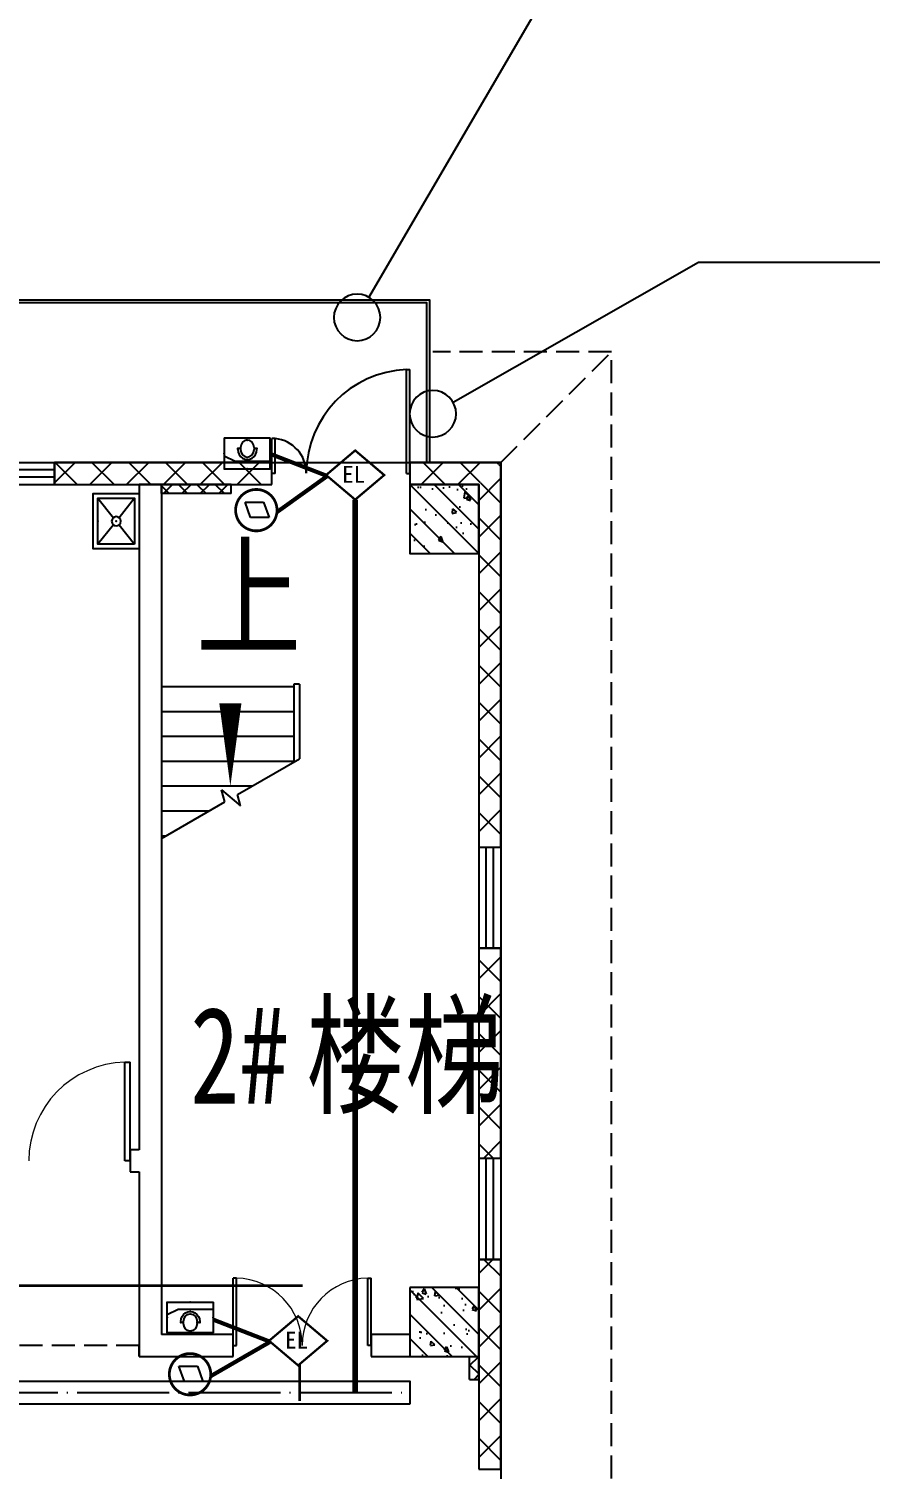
# Model space of a CAD drawing. Header units: millimetres. Extents: x -633009578 to 5705885, y -633235091 to 2571734.
# Drawn here: x 4168230 to 4177372, y 2185135 to 2200786 of the extents above; entities that cross this region are included whole.
import ezdxf
from ezdxf.enums import TextEntityAlignment as Align

# ---------------------------------------------------------------- set-up
doc = ezdxf.new("R2010")
doc.units = ezdxf.units.MM
doc.header["$LTSCALE"] = 1000
doc.header["$MEASUREMENT"] = 0
doc.linetypes.add('DASH', pattern=[0.35, 0.25, -0.1])
doc.linetypes.add('DOTE', pattern=[2.4200000000000004, 2, -0.2, 0.02, -0.2])
doc.layers.get('0').update_dxf_attribs({"color": 9})
for name, color, linetype in [('000000000000电气', 7, 'Continuous'), ('A-COLUM(柱)', 255, 'Continuous'), ('A-DI-I(索引)', 21, 'Continuous'), ('A-DOOR(门）', 4, 'Continuous'), ('A-F-AREA(计算)', 5, 'Continuous'), ('A-HATH(填充)', 8, 'Continuous'), ('A-LM-RAIL(栏杆)', 167, 'Continuous'), ('A-LVTY(厨卫)', 8, 'Continuous'), ('A-ST-O(室外)', 54, 'Continuous'), ('A-STAR(楼梯)', 51, 'Continuous'), ('A-TEXT(房间)', 243, 'Continuous'), ('A-WALL(墙)', 255, 'Continuous'), ('A-WINDOW（窗）', 4, 'Continuous'), ('DIM_SYMB', 3, 'Continuous'), ('PUB_TEXT', 7, 'Continuous'), ('WALL', 9, 'Continuous'), ('电-强电平面-线缆', 3, 'Continuous'), ('电-桥架', 4, 'Continuous'), ('设备-安防', 3, 'Continuous')]:
    doc.layers.add(name, color=color, linetype=linetype)
doc.styles.add('_TCH', font='simhei.ttf', dxfattribs={"width": 0.75, "bigfont": 'hztxt.shx'})
doc.styles.add('_TCH_DIM', font='simhei.ttf', dxfattribs={"width": 0.8, "bigfont": 'hztxt.shx'})
doc.styles.add('_TEL_DIM', font='simhei.ttf', dxfattribs={"height": 3.5, "bigfont": 'HZTXT'})
pattern_1 = [(45, (1606921.475196055, 677964.29318137), (-100.0001016555733, 100.0001016555733), []), (135, (1606921.475196055, 677964.29318137), (-100.0001016555733, -100.0001016555733), [])]
pattern_2 = [(45, (1607021.475196055, 677964.29318137), (-200.0002033111466, 200.0002033111467), []), (135, (1607021.475196055, 677964.29318137), (-200.0002033111467, -200.0002033111466), [])]

# ---------------------------------------------------------------- blocks, each defined once
blk = doc.blocks.new('$equip$00002496')
for p, q in [((-0.3257586027029902, -0.01245651182034635), (-0.3257586027029902, -0.04339440534022287)), ((-0.3257586027029902, -0.04339440534022287), (-0.2349881161644589, -0.04339440534022287)), ((-0.2349881161644589, -0.07433229886373738), (-0.2349881161644589, -0.01245651182034635)), ((0.2318991003703559, -0.04339041039929725), (0.3257586027029902, -0.04343435477494495)), ((0.2318995781242847, -0.07433229886373738), (0.2318995781242847, -0.01245651182034635)), ((0.3257586027029902, -0.01245651182034635), (0.3257586027029902, -0.04339440534022287))]:
    blk.add_line(p, q)
at = {"const_width": 0.04}
for points in [[(-0.3257569673587568, -0.01199135613933322), (-0.3257586027029902, -0.04339440534022287), (-0.2655665311758639, -0.04339440534022287)], [(-0.3257586027029902, -0.01209546335303457), (-0.3254450895765331, 0.007862924336222932), (-0.3246427298145136, 0.02099261244438821), (-0.3230396698054392, 0.03683146784896962), (-0.3200834360468434, 0.05640672732988605), (-0.3158846532169264, 0.07655434396292549), (-0.3114238906564424, 0.0934556857937423), (-0.3053167008911259, 0.1125148900100612), (-0.2961030303267762, 0.1360363546918961), (-0.2870512925146613, 0.1553192011742794), (-0.2776002755272202, 0.1727327617008996), (-0.2650090074748732, 0.1928330976625148), (-0.2480697203573072, 0.2158072831662139), (-0.2307201034273021, 0.2357486963155679), (-0.2183433735772269, 0.2482254943279258), (-0.2048552286432823, 0.2604362391903123), (-0.1911825684801443, 0.2715267914645665), (-0.1736025161517318, 0.2841171126310655), (-0.1547964517085347, 0.2957489191248897), (-0.1366549688245868, 0.3053642205159122), (-0.1125469685212011, 0.3159432491156622), (-0.09099250963481609, 0.3234552737812919), (-0.07185881528130267, 0.3286887830108753), (-0.0476470465073362, 0.3334767393171205), (-0.03344249982910696, 0.3353641694484395), (-0.01254353142576292, 0.33693107711224), (0.006284847928327508, 0.3371227143543365), (0.02112160998512991, 0.3364609976488282), (0.03364834297099151, 0.3353416012541857), (0.04427512355323415, 0.3339856622114894), (0.0514455190859735, 0.3328576949279523), (0.06296124946675263, 0.3306819992103556), (0.07295717955275904, 0.3284235992541653), (0.08476642325695138, 0.3253025975027413), (0.09841386118205264, 0.3210671038432338), (0.1073930458223913, 0.3179007922954042), (0.1189192084857496, 0.3133782735822024), (0.1273616340185981, 0.309727315147029), (0.1385068310191855, 0.3044504504359793), (0.1500006543647032, 0.2984373588406015), (0.1638636618590681, 0.2903635228794883), (0.1733825990086189, 0.2842636587374727), (0.1825355213950388, 0.2779405411420157), (0.1897162082022987, 0.2726458121323958), (0.1961934307328193, 0.2676024858810706), (0.2032832070399309, 0.2617741676658625), (0.2108134823647561, 0.2552078580083617), (0.217798692494398, 0.2487452608329477), (0.228148777372553, 0.2384502620334388), (0.2384204440459143, 0.2272843058126455), (0.2434306646027835, 0.2214536424435209), (0.2496786895935657, 0.2137899235021905), (0.2547404104698217, 0.2072320931656577), (0.2611980655201478, 0.1983612801268464), (0.2680283635418164, 0.1882836692966521), (0.2770073256251635, 0.1737512327563309), (0.2837973800196778, 0.1615835285520006), (0.2918694003747078, 0.1454322725621751), (0.2969779347913573, 0.1339993972869706), (0.3002692127192859, 0.126001952077786), (0.3046930583077483, 0.1142746343793988), (0.3092767016933067, 0.1005832550908963), (0.3129390048998175, 0.08807579556378187), (0.3161395389179233, 0.07547706223704154), (0.3186645603709621, 0.06388206950578024), (0.3211643142713001, 0.0500421286051278), (0.3228813630266814, 0.03809697220276576), (0.3240568224427989, 0.02762096420337912), (0.324859512373223, 0.01811108543552109), (0.3254132453730563, 0.00858592767326627), (0.3257090797560522, -0.00049248671712121), (0.3257832243107259, -0.007853463819628814), (0.3257586027029902, -0.01597356299680541)], [(0.2318995781242847, -0.04343435477494495), (0.3257586027029902, -0.04343435477494495), (0.3257689946476603, -0.01254634189172066)]]:
    blk.add_lwpolyline(points, dxfattribs=at)
blk.add_lwpolyline([(-0.2349881161644589, -0.04339440534022287), (-0.234988116149907, -0.07433229886373738, 0.0182959325663468), (-0.2341963414801285, -0.09596305228842539, 0.02057100331636309), (-0.2314330486115068, -0.1200309692394512, 0.01615663239953969), (-0.2279163057246478, -0.1385404972170363, 0.01693810384346652), (-0.2229987668251852, -0.1574872628661979, 0.01329564042987737), (-0.2183254288102034, -0.1718583239271538, 0.01774370437729911), (-0.2109808493987657, -0.190436463271908, 0.01810240356969195), (-0.202383055788232, -0.2083190727098554, 0.02333614132905712), (-0.1896684531238861, -0.229968408079003, 0.02044170027676835), (-0.1774249378067907, -0.2471703877454274, 0.01989766451918913), (-0.1643957158521516, -0.2626632182400499, 0.02937469172712198), (-0.1439065932936501, -0.2826519741392985, 0.02046687747088341), (-0.1288843219663249, -0.2946362194343237, 0.01994697534980988), (-0.1136344562692102, -0.3049034932155337, 0.02634036321689085), (-0.09301181325281505, -0.3161697710966109, 0.02276514568385508), (-0.07478138820442837, -0.3239164370424987, 0.02206410967143575), (-0.05684026748349424, -0.3297063967147551, 0.0175610551311905), (-0.04245622256712522, -0.3331187941075768, 0.01884926235006773), (-0.02688140393001959, -0.3356341081016581, 0.02667427645081797), (-0.004813117921003141, -0.3371611547772773, 0.02406458763464014), (0.01513338900986128, -0.3365152710211987, 0.01749181383793592), (0.02959480640129186, -0.334837958071148, 0.02217984979833747), (0.04783707972092088, -0.3312386844263528, 0.01670575936897621), (0.06151090867933817, -0.3274165873117454, 0.0217722080425489), (0.0790706878178753, -0.3210165422860882, 0.03374751034879078), (0.1057169104751665, -0.3077975864252949, 0.02730692637543976), (0.1266723583685234, -0.2939906737810816, 0.03748691983271558), (0.1535541368793929, -0.2707855348744488, 0.02366876899911156), (0.1697097239521099, -0.2529639476961165, 0.02463610663642848), (0.1846068157610716, -0.2329478090214252, 0.02205649491069121), (0.1970839504210744, -0.2124338016146794, 0.01935462041009298), (0.206340296252165, -0.1939205355338345, 0.01688452340010287), (0.2137288127123611, -0.1760053912075819, 0.01966230157732925), (0.2205645790236304, -0.1552443572727498, 0.01731440631145223), (0.2255364213342546, -0.135285412416124, 0.01765737348860424), (0.2290203964221291, -0.1154880664689699, 0.01633418443731503), (0.2311199677496916, -0.09579652929824078, 0.01862757118903319), (0.2318995781388367, -0.07433229886373738, -0.000472708372486724), (0.2318995781242847, -0.05279222321769339, 0.0004727079955161621), (0.2318995781242847, -0.03244852855277713, -0.0004727079955161849), (0.2318995781242847, -0.01245341187313898, 0.0193493677842396), (0.2310570476547582, 0.009855565578618553, 0.01770133877692018), (0.2286674682109151, 0.03113219686929369, 0.0176091688965659), (0.2250366548687452, 0.05081065330523415, 0.01973381331635689), (0.2191032464616001, 0.07337515754625201, 0.01545712335130221), (0.2136441482725786, 0.08944355720814201, 0.01638136793352114), (0.2064366456615971, 0.1069191381830024, 0.01889577194154605), (0.1974724603933282, 0.124934014853352, 0.01460926708694749), (0.1893017992697423, 0.1389198372235114, 0.01834707667655943), (0.1788048267626436, 0.154441256672726, 0.01802701254956099), (0.1670945117075462, 0.16930223901727, 0.01918510430489061), (0.1545159021334257, 0.1830286705735489, 0.02609018841368346), (0.1355203122220701, 0.2003201775660273, 0.02726780140366601), (0.1154953059740365, 0.2149753960547969, 0.02826022181265756), (0.09302354548708536, 0.2278643579738855, 0.01768013504660025), (0.07947741153475363, 0.2340587330181734, 0.02983831462154809), (0.05467275061528198, 0.242662508819194, 0.03688840652984774), (0.02498369276872836, 0.248695417874842, 0.03132680170442304), (-0.00154426900553517, 0.2503981151239714, 0.02152297382195137), (-0.01876981760142371, 0.249681544064515, 0.02781603352576516), (-0.04232023857184686, 0.2463571927401063, 0.02781924796867374), (-0.06450405267241877, 0.2406578850968799, 0.01792787672923883), (-0.07963114288577344, 0.2352566086992738, 0.0262865457487697), (-0.09992356615839526, 0.2259165745053906, 0.02119287732084118), (-0.11706115740526, 0.2159602789688506, 0.0171568808815843), (-0.1294802093179896, 0.207409261194698, 0.02416187819285423), (-0.1477007803769084, 0.1925049077508447, 0.02878934091920857), (-0.167043774476042, 0.1729245897222427, 0.01847703741819992), (-0.1794630369258812, 0.1577163090223621, 0.0213830109619632), (-0.1916570924367988, 0.1400851354956103, 0.01760758065260107), (-0.2016330892802216, 0.1229453873020248, 0.01681983214104903), (-0.2093724703590851, 0.1072558663363452, 0.01906551868470904), (-0.2177670299279271, 0.08662868678948143, 0.01663457793315364), (-0.2233549865341047, 0.06948587926308392, 0.01199850358657596), (-0.227126173209399, 0.05518552293506218, 0.01921348092443342), (-0.2312853431794792, 0.03417440378689207, 0.0129120010522256), (-0.2334025729942368, 0.01812716938002268, 0.01673519548586339), (-0.2347496548027266, -0.0005786718757008202, 0.009174826161293947), (-0.2349881161644589, -0.01245651182034635, 0.0008621608417457901), (-0.2349881161644589, -0.04339440534022287), (-0.2961449461872689, -0.04339440534022287, 56.79143426085979)], format="xyb", dxfattribs=at)
for centre, major_axis, ratio, start_param, end_param in [((0, -0.007853463819628814), (-5.946726671962764e-16, 0.3450403896201966), 0.944188663444044, 4.700094459124145, 7.866276155235024), ((-0.00154426900553517, -0.01245651181670837), (0, 0.2628546269403538), 0.8881100928804517, 4.71238898038469, 7.853981633974483), ((-0.00154426900553517, -0.07433229886373738), (0, -0.2628546269403538), 0.8881100928804517, 4.71238898038469, 7.853981633974483)]:
    blk.add_ellipse(centre, major_axis=major_axis, ratio=ratio, start_param=start_param, end_param=end_param)
for p in [(0, 0.3371869258007791), (-0.3257586027029902, -0.04339440534022287), (0, -0.3371811744327715), (0.3256694684678223, -0.04536965262741433)]:
    blk.add_point(p)
at = {"color": 7, "style": '_TEL_DIM', "flags": 1}
blk.add_attdef('A', text='', height=2e-05, dxfattribs=at).set_placement((0, 0), align=Align.MIDDLE_CENTER)
blk = doc.blocks.new('$equip$00002617')
for p, q in [((0.6250151190488396, 0.4150200000058248), (-0.6249848809511604, 0.4150200000058248)), ((-0.6249848809511604, 0.4150200000058248), (-0.6249848809511604, -0.4149799999959214)), ((0.6250151190488396, -0.4149799999959214), (0.6250151190488396, 0.4150200000058248)), ((-0.6249848809511604, 0.2150200000050972), (0.3250151190459292, 0.2150200000050972)), ((0.3250151190459292, 0.2150200000050972), (0.6250151190488396, 0.07502000000567932)), ((-0.6249848809511604, -0.4149799999959214), (0.6250151190488396, -0.4149799999959214))]:
    blk.add_line(p, q)
at = {"linetype": 'Continuous', "const_width": 0.04}
blk.add_lwpolyline([(-0.6249848809511604, 0.4150200000058248), (0.6250151190488396, 0.4150200000058248), (0.6250151190488396, -0.4149799999959214), (-0.6249848809511604, -0.4149799999959214)], close=True, dxfattribs=at)
at = {"color": 1}
for p in [(1.51190488395514e-05, 0.4150200000058248), (-0.6249848809511604, 2.000000495172571e-05), (0.6250151190488396, 2.000000495172571e-05), (0.01750438004455646, -0.4149799999959214)]:
    blk.add_point(p, dxfattribs=at)
at = {"color": 7, "style": '_TEL_DIM', "flags": 1}
blk.add_attdef('A', text='', height=2.5e-05, dxfattribs=at).set_placement((0, 0), align=Align.MIDDLE_CENTER)
blk = doc.blocks.new('A$C40EF29F0')
for name, p, xscale, yscale, zscale in [('$equip$00002617', (257.9972608285025, 173.994528161973), 400, 400, 400), ('$equip$00002496', (256.1213830718771, 133.3334205766732), 315, 315, 315)]:
    blk.add_blockref(name, p, dxfattribs=dict(xscale=xscale, yscale=yscale, zscale=zscale))
blk = doc.blocks.new('$equip$00002620')
for p, q in [((-0.1058179566880426, 0.1152844922435179), (-0.1858179566897888, -0.1047155077576463)), ((0.1624100250937772, 0.1152844922435179), (-0.1058179566880426, 0.1152844922435179)), ((0.08241002509203099, -0.1047155077576463), (0.1624100250937772, 0.1152844922435179)), ((-0.1858179566897888, -0.1047155077576463), (0.08241002509203099, -0.1047155077576463))]:
    blk.add_line(p, q)
at = {"const_width": 0.04}
blk.add_lwpolyline([(-0.2999925000021904, 9.999999747378752e-06, 1), (0.3000075000036304, 9.999999747378752e-06, 0.9999999999999999), (-0.2999925000021904, 9.999999747378752e-06, 1)], format="xyb", dxfattribs=at)
blk.add_circle((7.500000720028765e-06, 9.999999747378752e-06), 0.3000000000001062)
at = {"color": 1}
for p in [(7.500000720028765e-06, 0.3000099999990198), (-0.2999924999985524, 9.999999747378752e-06), (0.3000075000036304, 9.999999747378752e-06), (7.500000720028765e-06, -0.299989999999525)]:
    blk.add_point(p, dxfattribs=at)
at = {"color": 7, "style": '_TEL_DIM', "flags": 1}
blk.add_attdef('A', text='', height=2.5e-05, dxfattribs=at).set_placement((0, 0), align=Align.MIDDLE_CENTER)
blk = doc.blocks.new('$equip$00002474')
for p, q in [((-0.519992380955955, 1.000000338535756e-05), (7.619048119522631e-06, 0.4400100000020757)), ((7.619048119522631e-06, 0.4400100000020757), (0.5200076190521941, 1.000000338535756e-05)), ((7.619048119522631e-06, -0.4399899999989429), (-0.519992380955955, 1.000000338535756e-05)), ((0.5200076190521941, 1.000000338535756e-05), (7.619048119522631e-06, -0.4399899999989429))]:
    blk.add_line(p, q)
at = {"const_width": 0.04}
blk.add_lwpolyline([(7.619048119522631e-06, 0.4400100000020757), (-0.519992380955955, 1.000000338535756e-05), (7.619048119522631e-06, -0.4399899999989429), (0.5200076190521941, 1.000000338535756e-05), (7.619048119522631e-06, 0.4400100000020757), (-0.519992380955955, 1.000000338535756e-05)], dxfattribs=at)
for p in [(7.619048119522631e-06, 0.4400100000020757), (-0.519992380955955, 1.000000338535756e-05), (0.5200076190521941, 1.000000338535756e-05), (7.619048119522631e-06, -0.4399899999989429)]:
    blk.add_point(p)
at = {"color": 7, "style": '_TEL_DIM'}
blk.add_attdef('$TEXT$', text='', height=0.3, dxfattribs=at).set_placement((0.02805548798642121, 0.01213281898526475), align=Align.MIDDLE_CENTER)
at = {"color": 7, "style": '_TEL_DIM', "flags": 1}
blk.add_attdef('A', text='', height=2e-05, dxfattribs=at).set_placement((0, 0), align=Align.MIDDLE_CENTER)
blk = doc.blocks.new('$lvtry$00000191')
at = {"color": 0}
for p, q in [((-250, -50, 1e-08), (-39.04344047215272, -218.7652476222793, 1e-08)), ((39.04344047215272, -218.7652476222793, 1e-08), (250, -50, 1e-08)), ((-250, -450, 1e-08), (-39.04344047215272, -281.2347523777207, 1e-08)), ((39.04344047215272, -281.2347523777244, 1e-08), (250, -450, 1e-08))]:
    blk.add_line(p, q, dxfattribs=at)
at = {"color": 0, "elevation": 1e-08}
for points in [[(300, -500), (300, 0), (-300, 0), (-300, -500)], [(250, -450), (250, -50), (-250, -50), (-250, -450)]]:
    blk.add_lwpolyline(points, close=True, dxfattribs=at)
at = {"color": 0}
blk.add_circle((0, -250, 1e-08), 50, dxfattribs=at)
for p in [(0, -50, 1e-08), (0, -250, 1e-08)]:
    blk.add_point(p, dxfattribs=at)
blk = doc.blocks.new('$DorLib2D$00000002')
for p, q in [((-0.5, -5.684341886080802e-17), (-0.5000000000000007, 0.4875)), ((-0.4750000000000007, 0.4875), (-0.5000000000000007, 0.4875)), ((-0.475, -2.842170943040401e-17), (-0.4750000000000007, 0.4875)), ((0.475, -2.842170943040401e-17), (0.4750000000000007, 0.4875)), ((0.4750000000000007, 0.4875), (0.5000000000000007, 0.4875)), ((0.5, -5.684341886080802e-17), (0.5000000000000007, 0.4875)), ((-0.5, -5.684341886080802e-17), (-0.475, -2.842170943040401e-17)), ((0.5, -5.684341886080802e-17), (0.475, -2.842170943040401e-17))]:
    blk.add_line(p, q)
at = {"lineweight": 13}
for centre, start, end in [((-0.4875, -4.263256414560601e-17), 0, 88.53071641864632), ((0.4875, -4.263256414560601e-17), 91.4692835813537, 180)]:
    blk.add_arc(centre, 0.4875, start, end, dxfattribs=at)
blk = doc.blocks.new('$TCHSYS$WIN2D')
for p, q in [((-0.5, 0.5), (0.5, 0.5)), ((-0.5, 0.5), (-0.4999999999999999, -0.5)), ((0.5, 0.5), (0.4999999999999998, -0.5)), ((0.5, 0.1666666666666666), (-0.5, 0.1666666666666666)), ((0.5, -0.1666666666666667), (-0.5, -0.1666666666666667)), ((-0.4999999999999999, -0.5), (0.5, -0.5))]:
    blk.add_line(p, q)
blk = doc.blocks.new('$DorLib2D$00000225')
at = {"color": 0}
for p, q in [((0.4750000000000032, -0.001447885298549778), (0.4750000000000032, 0.7521225008925327)), ((0.4750000000000032, 0.7521225008925327), (0.5000000000000036, 0.7521225008925363)), ((0.5000000000000036, -0.001447885298549778), (0.5000000000000036, 0.7521225008925363)), ((-0.4999999999999982, -3.552713678800501e-15), (-0.5, 0.252035990386009)), ((-0.4750000000000014, 0.252035990386009), (-0.5, 0.252035990386009)), ((-0.4749999999999996, -3.552713678800501e-15), (-0.4750000000000014, 0.252035990386009)), ((-0.4749999999999996, -3.552713678800501e-15), (-0.4999999999999947, -3.552713678800501e-15)), ((0.4750000000000032, -0.001447885298549778), (0.4999999999999929, -0.001447885298549778))]:
    blk.add_line(p, q, dxfattribs=at)
for centre, radius, start, end in [((0.5046168020419071, -0.001920809357812914), 0.7546247204382253, 92.24926861260724, 179.7237749158362), ((-0.5007908120542499, 0.002572563917482285), 0.2507930763238999, 359.7898704778746, 84.09743784757413)]:
    blk.add_arc(centre, radius, start, end, dxfattribs=at)
blk = doc.blocks.new('$DorLib2D$00000001')
for p, q in [((0.45, 0.9750000000000001), (0.5000000000000002, 0.9750000000000001)), ((0.45, 0), (0.45, 0.9750000000000001)), ((0.5, 0), (0.5, 0.9750000000000001)), ((0.5, 0), (0.45, 0))]:
    blk.add_line(p, q)
at = {"lineweight": 13}
blk.add_arc((0.475, 0), 0.975, 91.4692835813538, 180, dxfattribs=at)
blk = doc.blocks.new('_FZH')
h = blk.add_hatch()
h.set_pattern_fill('钢筋混凝土', color=256, scale=0.1, style=0)
h.set_pattern_definition([(45, (0, 0), (-0.1767766952966369, 0.1767766952966369), []), (50, (0, 0), (0.7172601826007535, -0.06275213498259512), [0.07500000000000001, -0.8250000000000001]), (355, (0, 0), (-0.138751333613, 0.7521921337000119), [0.06, -0.66]), (100.4514, (0.05977168000000001, -0.00522934), (0.5785093817140216, 0.6894395420609536), [0.06374019, -0.701142112]), (46.1842, (0, 0.2), (1.067241048625645, -0.1655190143290181), [0.1125, -1.2375]), (96.6356, (0.088936745, 0.186206693), (0.9346627055487033, 0.9741178709004418), [0.095610288, -1.051713]), (351.1842, (0, 0.2), (0.9346619451336272, 0.9741186009253247), [0.09000000000000001, -0.9900000000000001]), (21, (0.1, 0.15), (0.5969070521184617, -0.4026188906653388), [0.07500000000000001, -0.8250000000000001]), (326, (0.1, 0.15), (0.2433153319215824, 0.7251500450468529), [0.06, -0.66]), (71.4514, (0.149742233, 0.116448394), (0.84022262858149, 0.3225304967099524), [0.06374019, -0.701142112]), (37.50000000000001, (0, 0), (0.01215985531729062, 0.3328938538313115), [0, -0.652, 0, -0.67, 0, -0.6625000000000001]), (7.499999999999999, (0, 0), (0.2630695374421486, 0.3944117118823603), [0, -0.382, 0, -0.637, 0, -0.2525]), (-32.5, (-0.223, 0), (0.533822436172409, -0.02255487173437976), [0, -0.25, 0, -0.78, 0, -1.035]), (-42.5, (-0.323, 0), (0.5831861693423862, 0.1001049823323177), [0, -0.325, 0, -0.518, 0, -0.735])])
h.paths.add_polyline_path([(-0.5, -0.5), (0.5, -0.5), (0.5, 0.5), (-0.5, 0.5)])
blk.add_lwpolyline([(-0.5, -0.5), (0.5, -0.5), (0.5, 0.5), (-0.5, 0.5)], close=True)

msp = doc.modelspace()

# ---------------------------------------------------------------- hatches: boundary and pattern name
at = {"layer": 'A-HATH(填充)'}
h = msp.add_hatch(dxfattribs=at)
h.set_pattern_fill('多孔材料', color=256, scale=100, style=0)
h.set_pattern_definition(pattern_2)
h.paths.add_polyline_path([(4168509.994030995, 2195834.629172632), (4170869.994032013, 2195834.629172632), (4170869.994032013, 2196074.629172632), (4168509.994030996, 2196074.629172632)])
h = msp.add_hatch(dxfattribs=at)
h.set_pattern_fill('多孔材料', color=256, scale=100, style=0)
h.set_pattern_definition(pattern_2)
h.paths.add_polyline_path([(4173359.994031776, 2196074.629172627), (4172369.994032013, 2196074.629172632), (4172369.994032013, 2195834.629172632), (4173119.994031783, 2195834.629172627)])
h = msp.add_hatch(dxfattribs=at)
h.set_pattern_fill('多孔材料', color=256, scale=100, style=0)
h.set_pattern_definition(pattern_2)
h.paths.add_polyline_path([(4173119.994031783, 2195834.629172627), (4173119.994031783, 2191894.62917075), (4173359.994031771, 2191894.62917075), (4173359.994031776, 2196074.629172627)])
h = msp.add_hatch(dxfattribs=at)
h.set_pattern_fill('多孔材料', color=256, scale=50, style=0)
h.set_pattern_definition(pattern_1)
h.paths.add_polyline_path([(4170429.994031865, 2195834.629172586), (4169669.994031783, 2195834.629172586), (4169669.994031783, 2195734.629172586), (4170429.994031865, 2195734.629172586)])
h = msp.add_hatch(dxfattribs=at)
h.set_pattern_fill('多孔材料', color=256, scale=100, style=0)
h.set_pattern_definition(pattern_2)
h.paths.add_polyline_path([(4173119.994031783, 2190794.62917075), (4173119.994031783, 2188514.629170241), (4173359.994031772, 2188514.629170241), (4173359.994031772, 2190794.62917075)])
h = msp.add_hatch(dxfattribs=at)
h.set_pattern_fill('多孔材料', color=256, scale=100, style=0)
h.set_pattern_definition(pattern_2)
h.paths.add_polyline_path([(4173119.994031783, 2187414.62917075), (4173119.994031783, 2185134.629171259), (4173359.994031772, 2185134.629171259), (4173359.994031772, 2187414.62917075)])
h = msp.add_hatch(dxfattribs=at)
h.set_pattern_fill('多孔材料', color=256, scale=50, style=0)
h.set_pattern_definition(pattern_1)
h.paths.add_polyline_path([(4173119.994031765, 2186109.629172628), (4173119.994031765, 2186359.629172628), (4173019.994031765, 2186359.629172628), (4173019.994031765, 2186109.629172628)])

# ---------------------------------------------------------------- linework, layer by layer
at = {"layer": '000000000000电气', "color": 1, "lineweight": 35}
msp.add_line((4141267.938223043, 2187129.298689352), (4171202.396442158, 2187129.298689352), dxfattribs=at)
at = {"layer": 'A-DI-I(索引)'}
for p, q in [((4171925.090032164, 2197867.687827862), (4174362.290185468, 2202046.395370514)), ((4172839.94860216, 2196728.332962022), (4175506.103331612, 2198249.380405963)), ((4175506.103331612, 2198249.380405963), (4186343.629917374, 2198249.380405963))]:
    msp.add_line(p, q, dxfattribs=at)
for points in [[(4172050.740434988, 2197648.942976865, 1), (4171544.277008389, 2197648.942976865, 1)], [(4172873.225908195, 2196602.848463595, 1), (4172366.762481595, 2196602.848463595, 1)]]:
    msp.add_lwpolyline(points, format="xyb", close=True, dxfattribs=at)
for centre in [(4171925.090032164, 2197867.687827862), (4172839.94860216, 2196728.332962022)]:
    msp.add_circle(centre, 0, dxfattribs=at)
at = {"layer": 'A-DOOR(门）'}
msp.add_line((4170869.994031919, 2196074.629172628), (4172369.994031919, 2196074.629172628), dxfattribs=at)
at = {"layer": 'A-F-AREA(计算)'}
msp.add_lwpolyline([(4039079.994031782, 2196074.629172625), (4173359.994031782, 2196074.629172625), (4173359.994031782, 2059994.629172625), (4039079.994031782, 2059994.629172625)], close=True, dxfattribs=at)
at = {"layer": 'A-LM-RAIL(栏杆)'}
msp.add_lwpolyline([(4172554.99403178, 2196074.629161081), (4172554.994504452, 2197809.629139677), (4167719.993537503, 2197809.629139638), (4167719.993537503, 2197839.629139638), (4172584.994514334, 2197839.629139678), (4172584.99403178, 2196074.6291512)], dxfattribs=at)
at = {"layer": 'A-ST-O(室外)', "linetype": 'DASH'}
for points in [[(4174560.013862198, 2180134.629566614), (4174560.016691342, 2197274.629123859), (4172619.994402342, 2197274.629124557)], [(4173359.994031783, 2196074.62917263), (4174560.016691342, 2197274.629123859)]]:
    msp.add_lwpolyline(points, dxfattribs=at)
at = {"layer": 'A-STAR(楼梯)'}
for p, q in [((4169669.994031431, 2193634.629172272), (4169669.994031414, 2191986.616470349)), ((4171109.994031402, 2193634.629172255), (4169669.994031431, 2193634.629172272)), ((4171109.994031431, 2193664.629172272), (4171109.99403144, 2192818.000858018)), ((4171169.994031431, 2193664.629172272), (4171109.994031431, 2193664.629172272)), ((4171169.994031431, 2193664.629172272), (4171169.994031416, 2192852.641874156)), ((4171169.994031431, 2193634.629172272), (4171169.994031414, 2192852.641873699)), ((4171109.994031405, 2193364.629172255), (4169669.994031431, 2193364.629172272)), ((4171109.994031408, 2193094.629172255), (4169669.994031431, 2193094.629172272)), ((4170497.795558016, 2192464.547904873), (4171169.994031431, 2192852.641874164)), ((4171109.994031411, 2192824.629172255), (4169669.994031431, 2192824.629172272)), ((4170653.820891217, 2192554.629172475), (4169669.994031431, 2192554.629172272)), ((4169669.994031431, 2191986.61647038), (4170359.475186283, 2192384.688601019)), ((4170359.475186283, 2192384.688601019), (4170324.534615971, 2192515.088587732)), ((4170324.534615971, 2192515.088587732), (4170530.57955741, 2192342.196353365)), ((4170530.57955741, 2192342.196353365), (4170497.795558016, 2192464.547904873)), ((4170186.167172043, 2192284.629172252), (4169669.994031431, 2192284.629172272)), ((4169718.513454143, 2192014.629172143), (4169669.994031431, 2192014.629172272))]:
    msp.add_line(p, q, dxfattribs=at)
at = {"layer": 'A-WALL(墙)'}
for p, q in [((4169429.994031783, 2195834.629172697), (4169429.994031793, 2188604.629172812)), ((4169669.994031783, 2195834.629172697), (4169429.994031783, 2195834.629172697)), ((4170429.994031865, 2195834.629172586), (4169669.994031783, 2195834.629172586)), ((4169669.994031783, 2195734.629172586), (4169669.994031783, 2195834.629172586)), ((4169669.994031783, 2195834.629172697), (4169669.99403178, 2188484.629172737)), ((4170429.994031865, 2195734.629172586), (4170429.994031865, 2195834.629172586)), ((4170429.994031865, 2195734.629172586), (4169669.994031783, 2195734.629172586)), ((4169429.994031793, 2188604.629172812), (4169329.994032013, 2188604.629172684)), ((4169329.994032013, 2188604.629172684), (4169329.994032013, 2188364.629172741)), ((4169669.99403178, 2188484.629172737), (4169669.994031743, 2186599.629172627)), ((4169329.994032013, 2188364.629172741), (4169429.994031756, 2188364.629172812)), ((4169429.994031756, 2188364.629172812), (4169429.994031756, 2186479.629172647)), ((4170449.994031504, 2186599.62917268), (4169669.994031743, 2186599.629172627)), ((4170449.994031504, 2186359.629172627), (4170449.994031504, 2186599.62917268)), ((4172369.994031342, 2186599.629172282), (4171949.994031504, 2186599.629172679)), ((4171949.994031504, 2186599.629172679), (4171949.994031504, 2186359.629172627)), ((4169429.994031756, 2186479.629172647), (4169429.994031504, 2186359.629172647)), ((4169429.994031504, 2186359.629172647), (4169549.99403178, 2186359.629172628)), ((4169549.99403178, 2186359.629172625), (4170449.994031504, 2186359.629172627)), ((4171949.994031504, 2186359.629172627), (4172369.994031342, 2186359.629172388)), ((4173019.994031765, 2186109.629172628), (4173019.994031765, 2186359.629172628)), ((4173119.994031765, 2186109.629172628), (4173119.994031765, 2186359.629172628)), ((4173019.994031765, 2186109.629172628), (4173119.994031765, 2186109.629172628))]:
    msp.add_line(p, q, dxfattribs=at)
at = {"layer": 'A-WINDOW（窗）', "linetype": 'DASH'}
for p, q in [((4169429.994031611, 2186479.629172628, 800), (4167429.994031611, 2186479.629172628, 800)), ((4169429.994031611, 2186359.629172628), (4169429.994031611, 2186479.629172628))]:
    msp.add_line(p, q, dxfattribs=at)
at = {"layer": 'DIM_SYMB'}
msp.add_lwpolyline([(4170419.994031431, 2193769.629172272, 0, 0, 0), (4170419.994031431, 2192554.629172272, 0, 240.0000000000001, 0), (4170419.994031431, 2193454.629172272, 0, 0, 0)], format="xyseb", dxfattribs=at)
at = {"layer": 'WALL'}
for p, q in [((4170869.994032013, 2196074.629172632), (4168509.994030996, 2196074.629172632)), ((4168509.994030996, 2196074.629172632), (4168509.994030995, 2195834.629172632)), ((4170869.994032013, 2195834.629172632), (4170869.994032013, 2196074.629172632)), ((4173359.994031776, 2196074.629172627), (4172369.994032013, 2196074.629172632)), ((4172369.994032013, 2196074.629172632), (4172369.994032013, 2195834.629172632)), ((4173359.994031771, 2191894.62917075), (4173359.994031776, 2196074.629172627)), ((4168509.994030995, 2195834.629172632), (4170869.994032013, 2195834.629172632)), ((4172369.994032013, 2195834.629172632), (4173119.994031783, 2195834.629172627)), ((4173119.994031783, 2195834.629172627), (4173119.994031783, 2191894.62917075)), ((4173119.994031783, 2191894.62917075), (4173359.994031771, 2191894.62917075)), ((4173119.994031783, 2190794.62917075), (4173119.994031783, 2188514.629170241)), ((4173359.994031772, 2190794.62917075), (4173119.994031783, 2190794.62917075)), ((4173359.994031772, 2188514.629170241), (4173359.994031772, 2190794.62917075)), ((4173119.994031783, 2188514.629170241), (4173359.994031772, 2188514.629170241)), ((4173119.994031783, 2187414.62917075), (4173119.994031783, 2185134.629171259)), ((4173359.994031772, 2187414.62917075), (4173119.994031783, 2187414.62917075)), ((4173359.994031772, 2185134.629171259), (4173359.994031772, 2187414.62917075)), ((4173119.994031783, 2185134.629171259), (4173359.994031772, 2185134.629171259))]:
    msp.add_line(p, q, dxfattribs=at)
at = {"layer": '电-强电平面-线缆', "color": 1, "linetype": 'Continuous'}
for points, const_width in [([(4171472.85361112, 2195925.948988269), (4170851.814277582, 2196167.475060154)], 45), ([(4171472.85361112, 2195925.948988269), (4170926.13461209, 2195534.241568864)], 45), ([(4171776.121306696, 2195669.337861245), (4171776.121306696, 2185966.79037632)], 60), ([(4170853.013717352, 2186518.951491151), (4170231.974383814, 2186760.477563037)], 45), ([(4170853.013717352, 2186518.951491151), (4170205.887221945, 2186145.244071747)], 45), ([(4171172.300074029, 2186275.894615829), (4171172.300074029, 2185874.5)], 30)]:
    msp.add_lwpolyline(points, dxfattribs=dict(at, const_width=const_width))
at = {"layer": '电-桥架', "color": 5, "linetype": 'DOTE', "ltscale": 0.5}
msp.add_line((4145764.061417417, 2185966.79037632), (4172368.600403416, 2185966.79037632), dxfattribs=at)
at = {"layer": '电-桥架', "ltscale": 0.5}
msp.add_lwpolyline([(4172368.600403416, 2185841.79037632), (4145764.061417418, 2185841.79037632), (4145764.061417417, 2186091.79037632), (4172368.600403416, 2186091.79037632)], close=True, dxfattribs=at)

# ---------------------------------------------------------------- block references
at = {"layer": 'A-COLUM(柱)', "xscale": 750, "yscale": 750, "zscale": 750, "rotation": 270}
for p in [(4172744.99403178, 2195459.629172628), (4172744.99403178, 2186734.629172628)]:
    msp.add_blockref('_FZH', p, dxfattribs=at)
at = {"layer": 'A-DOOR(门）', "xscale": 1500, "yscale": 1500, "zscale": 1500}
msp.add_blockref('$DorLib2D$00000225', (4171619.994031919, 2195954.629172628), dxfattribs=at)
at = {"layer": 'A-DOOR(门）', "extrusion": (0, 0, -1)}
for name, p, xscale, yscale, zscale in [('$DorLib2D$00000001', (-4168779.99403178, 2188484.629172737), -1100, 1100, 1100), ('$DorLib2D$00000002', (-4171199.994031518, 2186479.629172625), -1500, 1500, 1500)]:
    msp.add_blockref(name, p, dxfattribs=dict(at, xscale=xscale, yscale=yscale, zscale=zscale))
at = {"layer": 'A-LVTY(厨卫)', "xscale": -1, "rotation": 89.99999999999993}
msp.add_blockref('$lvtry$00000191', (4168929.994031782, 2195434.629172641, -1e-08), dxfattribs=at)
at = {"layer": 'A-WINDOW（窗）', "xscale": -1100, "yscale": 240, "zscale": 1100}
for p, rotation in [((4167959.994031142, 2195954.629172628), 180), ((4173239.99403178, 2191344.629171037), 89.99999999999999), ((4173239.99403178, 2187964.6291703), 89.99999999999999)]:
    msp.add_blockref('$TCHSYS$WIN2D', p, dxfattribs=dict(at, rotation=rotation))
at = {"layer": '设备-安防', "rotation": 180}
msp.add_blockref('A$C40EF29F0', (4170859.81758603, 2196344.263880292), dxfattribs=at)
at = {"layer": '设备-安防'}
ref = msp.add_blockref('$equip$00002474', (4171776.125935267, 2195936.631786244), dxfattribs=dict(at, xscale=-607.5, yscale=607.5, zscale=607.5))
ref.add_attrib('$TEXT$', 'EL', dxfattribs={"layer": '0', "color": 7, "height": 182.25, "style": '_TEL_DIM'}).set_placement((4171759.082226466, 2195944.002473729), align=Align.MIDDLE_CENTER)
at = {"layer": '设备-安防', "xscale": -750, "yscale": 750, "zscale": 750}
for p in [(4170702.106030765, 2195555.058919304), (4169981.85864062, 2186166.061422187)]:
    msp.add_blockref('$equip$00002620', p, dxfattribs=at)
at = {"layer": '设备-安防', "xscale": -1}
msp.add_blockref('A$C40EF29F0', (4170239.977692262, 2186609.068293023), dxfattribs=at)
at = {"layer": '设备-安防'}
ref = msp.add_blockref('$equip$00002474', (4171156.286041499, 2186529.634289127), dxfattribs=dict(at, xscale=-607.5, yscale=607.5, zscale=607.5))
ref.add_attrib('$TEXT$', 'EL', dxfattribs={"layer": '0', "color": 7, "height": 182.25, "style": '_TEL_DIM'}).set_placement((4171139.242332697, 2186537.004976612), align=Align.MIDDLE_CENTER)

# ---------------------------------------------------------------- texts
at = {"layer": 'A-TEXT(房间)', "style": '_TCH', "width": 0.75}
for s, p in [('楼梯', (4171243.459159777, 2189107.305028277)), ('2#', (4169983.459159777, 2189107.305028277))]:
    msp.add_text(s, height=1050, dxfattribs=at).set_placement(p)
at = {"layer": 'PUB_TEXT', "style": '_TCH_DIM', "width": 0.8}
msp.add_text('上', height=1050, dxfattribs=at).set_placement((4170046.293244029, 2194084.629172272))

doc.saveas('drawing.dxf')
